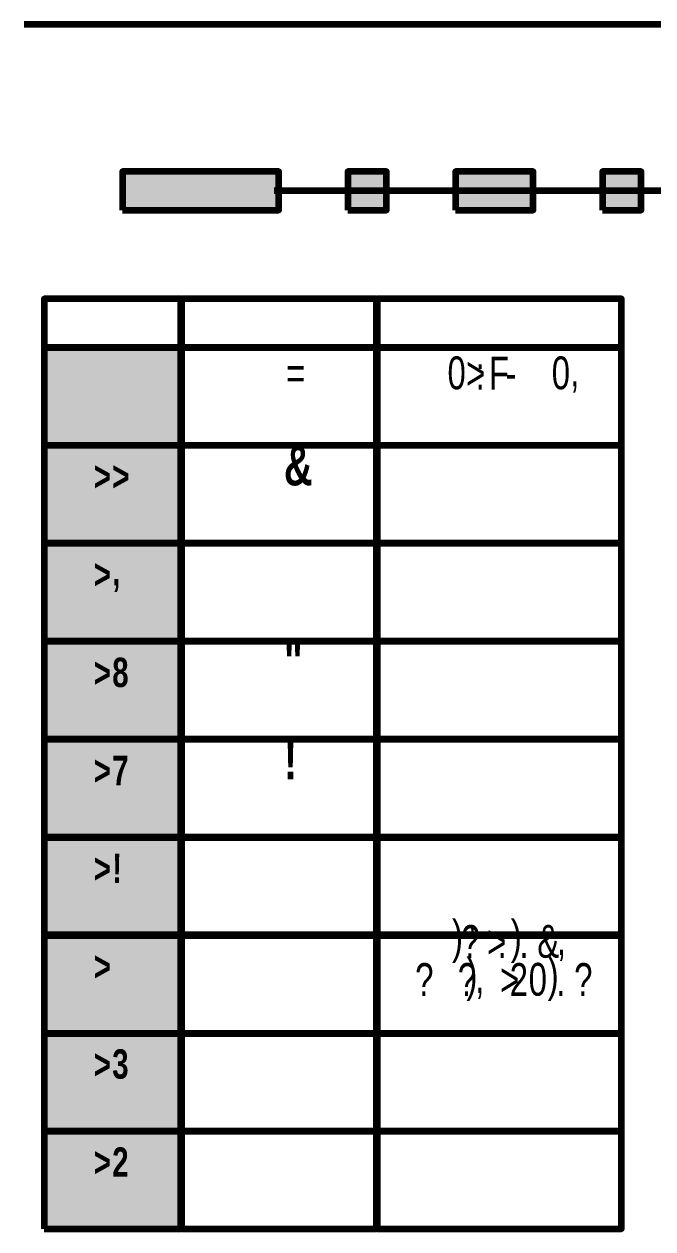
# Model space of a CAD drawing. Header units: inches. Extents: x 19 to 378, y -1 to 556.
# Drawn here: x 18.9 to 140.2, y 257.7 to 490.1 of the extents above; entities that cross this region are included whole.
import ezdxf

# ---------------------------------------------------------------- set-up
doc = ezdxf.new("R2010")
doc.units = ezdxf.units.IN
for name, color, linetype, lineweight in [('H', 7, 'CONTINUOUS', 100), ('P', 250, 'CONTINUOUS', 100), ('Text', 250, 'CONTINUOUS', 100)]:
    doc.layers.add(name, color=color, linetype=linetype, lineweight=lineweight)
doc.styles.get("Standard").update_dxf_attribs({"font": 'txt', "width": 0.75})

msp = doc.modelspace()

# ---------------------------------------------------------------- hatches: boundary and pattern name
at = {"layer": 'H', "linetype": 'CONTINUOUS'}
for points in [[(37.89, 454.22), (68, 454.22), (68, 461.67), (37.89, 461.67)], [(81.33, 454.22), (88.78, 454.22), (88.78, 461.67), (81.33, 461.67)], [(102.11, 454.22), (117.11, 454.22), (117.11, 461.67), (102.11, 461.67)], [(130.44, 454.22), (137.89, 454.22), (137.89, 461.67), (130.44, 461.67)], [(22.78, 408.89), (49.11, 408.89), (49.11, 427.67), (22.78, 427.67)], [(22.78, 390), (49.11, 390), (49.11, 408.78), (22.78, 408.78)], [(22.78, 371.11), (49.11, 371.11), (49.11, 389.89), (22.78, 389.89)], [(22.78, 352.22), (49.11, 352.22), (49.11, 371), (22.78, 371)], [(22.78, 333.33), (49.11, 333.33), (49.11, 352.11), (22.78, 352.11)], [(22.78, 314.44), (49.11, 314.44), (49.11, 333.11), (22.78, 333.11)], [(22.78, 295.44), (49.11, 295.44), (49.11, 314.22), (22.78, 314.22)], [(22.78, 276.56), (49.11, 276.56), (49.11, 295.33), (22.78, 295.33)], [(22.78, 257.67), (49.11, 257.67), (49.11, 276.44), (22.78, 276.44)]]:
    msp.add_hatch(color=0, dxfattribs=at).paths.add_polyline_path(points)

# ---------------------------------------------------------------- linework, layer by layer
at = {"layer": 'P', "color": 0, "linetype": 'CONTINUOUS'}
for points in [[(18.89, 490.11), (378, 490.11)], [(37.89, 454.22), (68, 454.22), (68, 461.67), (37.89, 461.67), (37.89, 454.22)], [(81.33, 454.22), (88.78, 454.22), (88.78, 461.67), (81.33, 461.67), (81.33, 454.22)], [(102.11, 454.22), (117.11, 454.22), (117.11, 461.67), (102.11, 461.67), (102.11, 454.22)], [(130.44, 454.22), (137.89, 454.22), (137.89, 461.67), (130.44, 461.67), (130.44, 454.22)], [(67.11, 458), (256.22, 458)], [(22.78, 427.78), (49.11, 427.78), (49.11, 437.11), (22.78, 437.11), (22.78, 427.78)], [(49.22, 427.78), (86.89, 427.78), (86.89, 437.11), (49.22, 437.11), (49.22, 427.78)], [(87, 427.78), (134.11, 427.78), (134.11, 437.11), (87, 437.11), (87, 427.78)], [(22.78, 408.89), (49.11, 408.89), (49.11, 427.67), (22.78, 427.67), (22.78, 408.89)], [(49.22, 408.89), (86.89, 408.89), (86.89, 427.67), (49.22, 427.67), (49.22, 408.89)], [(87, 408.89), (134.11, 408.89), (134.11, 427.67), (87, 427.67), (87, 408.89)], [(22.78, 390), (49.11, 390), (49.11, 408.78), (22.78, 408.78), (22.78, 390)], [(49.22, 390), (86.89, 390), (86.89, 408.78), (49.22, 408.78), (49.22, 390)], [(87, 390), (134.11, 390), (134.11, 408.78), (87, 408.78), (87, 390)], [(22.78, 371.11), (49.11, 371.11), (49.11, 389.89), (22.78, 389.89), (22.78, 371.11)], [(49.22, 371.11), (86.89, 371.11), (86.89, 389.89), (49.22, 389.89), (49.22, 371.11)], [(87, 371.11), (134.11, 371.11), (134.11, 389.89), (87, 389.89), (87, 371.11)], [(22.78, 352.22), (49.11, 352.22), (49.11, 371), (22.78, 371), (22.78, 352.22)], [(49.22, 352.22), (86.89, 352.22), (86.89, 371), (49.22, 371), (49.22, 352.22)], [(87, 352.22), (134.11, 352.22), (134.11, 371), (87, 371), (87, 352.22)], [(22.78, 333.33), (49.11, 333.33), (49.11, 352.11), (22.78, 352.11), (22.78, 333.33)], [(49.22, 333.33), (86.89, 333.33), (86.89, 352.11), (49.22, 352.11), (49.22, 333.33)], [(87, 333.33), (134.11, 333.33), (134.11, 352.11), (87, 352.11), (87, 333.33)], [(22.78, 314.44), (49.11, 314.44), (49.11, 333.11), (22.78, 333.11), (22.78, 314.44)], [(49.22, 314.44), (86.89, 314.44), (86.89, 333.11), (49.22, 333.11), (49.22, 314.44)], [(87, 314.44), (134.11, 314.44), (134.11, 333.11), (87, 333.11), (87, 314.44)], [(22.78, 295.44), (49.11, 295.44), (49.11, 314.22), (22.78, 314.22), (22.78, 295.44)], [(49.22, 295.44), (86.89, 295.44), (86.89, 314.22), (49.22, 314.22), (49.22, 295.44)], [(87, 295.44), (134.11, 295.44), (134.11, 314.22), (87, 314.22), (87, 295.44)], [(22.78, 276.56), (49.11, 276.56), (49.11, 295.33), (22.78, 295.33), (22.78, 276.56)], [(49.22, 276.56), (86.89, 276.56), (86.89, 295.33), (49.22, 295.33), (49.22, 276.56)], [(87, 276.56), (134.11, 276.56), (134.11, 295.33), (87, 295.33), (87, 276.56)], [(22.78, 257.67), (49.11, 257.67), (49.11, 276.44), (22.78, 276.44), (22.78, 257.67)], [(49.22, 257.67), (86.89, 257.67), (86.89, 276.44), (49.22, 276.44), (49.22, 257.67)], [(87, 257.67), (134.11, 257.67), (134.11, 276.44), (87, 276.44), (87, 257.67)]]:
    msp.add_lwpolyline(points, dxfattribs=at)

# ---------------------------------------------------------------- texts
at = {"layer": 'Text', "color": 0, "linetype": 'CONTINUOUS', "attachment_point": 4}
for s, insert, char_height, width in [('{\\fFutura|b1|i0|c1|p15;}', (25.44, 484.22), 6.6667, 7), ('{\\fFutura|b1|i0|c1|p15;}', (30.22, 484.22), 6.6667, 7), ('{\\fFutura|b1|i0|c1|p15;}', (34.44, 484.22), 6.6667, 7), ('{\\fFutura|b1|i0|c1|p15;}', (37.56, 484.22), 6.6667, 7), ('{\\fFutura|b1|i0|c1|p15;}', (42.22, 484.22), 6.6667, 7), ('{\\fFutura|b1|i0|c1|p15;}', (46.33, 484.22), 6.6667, 7), ('{\\fFutura|b1|i0|c1|p15;}', (49.44, 484.22), 6.6667, 7), ('{\\fFutura|b1|i0|c1|p15;}', (55, 484.22), 6.6667, 7), ('{\\fFutura|b1|i0|c1|p15;}', (61.56, 484.22), 6.6667, 7), ('{\\fFutura|b1|i0|c1|p15;}', (67.44, 484.22), 6.6667, 7), ('{\\fFutura|b1|i0|c1|p15;}', (72.11, 484.22), 6.6667, 7), ('{\\fFutura|b1|i0|c1|p15;}', (76.11, 484.22), 6.6667, 7), ('{\\fFutura|b1|i0|c1|p15;}', (80.44, 484.22), 6.6667, 7), ('{\\fFutura|b1|i0|c1|p15;}', (82.22, 484.22), 6.6667, 7), ('{\\fFutura|b1|i0|c1|p15;}', (87.44, 484.22), 6.6667, 7), ('{\\fFutura|b1|i0|c1|p15;}', (32.89, 435.44), 4.6667, 5), ('{\\fFutura|b1|i0|c1|p15;}', (35.89, 435.44), 4.6667, 5), ('{\\fFutura|b1|i0|c1|p15;}', (39.78, 435.44), 4.6667, 5), ('{\\fFutura|b1|i0|c1|p15;}', (43, 435.44), 4.6667, 5), ('{\\fFutura|b1|i0|c1|p15;}', (62.11, 435.44), 4.6667, 5), ('{\\fFutura|b1|i0|c1|p15;}', (64.67, 435.44), 4.6667, 5), ('{\\fFutura|b1|i0|c1|p15;}', (67.67, 435.44), 4.6667, 5), ('{\\fFutura|b1|i0|c1|p15;}', (71.78, 435.44), 4.6667, 5), ('{\\fFutura|b1|i0|c1|p15;}', (74.56, 435.44), 4.6667, 5), ('{\\fFutura|b1|i0|c1|p15;}', (78.44, 435.44), 4.6667, 5), ('{\\fFutura|b1|i0|c1|p15;}', (99.22, 435.44), 4.6667, 5), ('{\\fFutura|b1|i0|c1|p15;}', (102.44, 435.44), 4.6667, 5), ('{\\fFutura|b1|i0|c1|p15;}', (104.89, 435.44), 4.6667, 5), ('{\\fFutura|b1|i0|c1|p15;}', (107.44, 435.44), 4.6667, 5), ('{\\fFutura|b1|i0|c1|p15;}', (110.44, 435.44), 4.6667, 5), ('{\\fFutura|b1|i0|c1|p15;}', (113.33, 435.44), 4.6667, 5), ('{\\fFutura|b1|i0|c1|p15;}', (114.56, 435.44), 4.6667, 5), ('{\\fFutura|b1|i0|c1|p15;}', (117.22, 435.44), 4.6667, 5), ('{\\fFutura|b1|i0|c1|p15;}', (119.44, 435.44), 4.6667, 5), ('{\\fFutura|b1|i0|c1|p15;}', (120.67, 435.44), 4.6667, 5), ('{\\fFutura|b1|i0|c1|p15;}', (124.67, 435.44), 4.6667, 5), ('{\\fFutura|b0|i0|c1|p15;0}', (100.56, 422.78), 6.3333, 6.6667), ('{\\fFutura|b0|i0|c1|p15;F}', (108.56, 422.78), 6.3333, 6.6667), ('{\\fFutura|b0|i0|c1|p15;0}', (120.67, 422.78), 6.3333, 6.6667), ('{\\fFutura|b0|i0|c1|p15;=}', (69.44, 422.78), 6.3333, 6.6667), ('{\\fFutura|b0|i0|c1|p15;>}', (104.11, 422.78), 6.3333, 6.6667), ('{\\fFutura|b0|i0|c1|p15;:}', (106, 422.78), 6.3333, 6.6667), ('{\\fFutura|b1|i0|c1|p15;}', (32.11, 421.78), 5.6667, 6), ('{\\fFutura|b1|i0|c1|p15;}', (35.89, 421.78), 5.6667, 6), ('{\\fFutura|b0|i0|c1|p15;}', (95.22, 422.78), 6.3333, 6.6667), ('{\\fFutura|b0|i0|c1|p15;-}', (111.78, 422.78), 6.3333, 6.6667), ('{\\fFutura|b0|i0|c1|p15;}', (116.89, 422.78), 6.3333, 6.6667), ('{\\fFutura|b0|i0|c1|p15;,}', (124.22, 422.78), 6.3333, 6.6667), ('{\\fFutura|b1|i0|c1|p15;&}', (69, 404.89), 7.6667, 8), ('{\\fFutura|b1|i0|c1|p15;>}', (32.33, 402.89), 5.6667, 6), ('{\\fFutura|b1|i0|c1|p15;>}', (35.89, 402.89), 5.6667, 6), ('{\\fFutura|b1|i0|c1|p15;>}', (32.33, 384), 5.6667, 6), ('{\\fFutura|b1|i0|c1|p15;}', (69, 386), 7.6667, 8), ('{\\fFutura|b1|i0|c1|p15;,}', (35.89, 384), 5.6667, 6), ('{\\fFutura|b1|i0|c1|p15;"}', (69, 367.11), 7.6667, 8), ('{\\fFutura|b1|i0|c1|p15;8}', (35.89, 365), 5.6667, 6), ('{\\fFutura|b1|i0|c1|p15;>}', (32.33, 365), 5.6667, 6), ('{\\fFutura|b1|i0|c1|p15;!}', (69, 348.22), 7.6667, 8), ('{\\fFutura|b1|i0|c1|p15;7}', (35.89, 346.11), 5.6667, 6), ('{\\fFutura|b1|i0|c1|p15;>}', (32.33, 346.11), 5.6667, 6), ('{\\fFutura|b1|i0|c1|p15;>}', (32.33, 327.22), 5.6667, 6), ('{\\fFutura|b1|i0|c1|p15;!}', (35.89, 327.22), 5.6667, 6), ('{\\fFutura|b1|i0|c1|p15;}', (69, 329.33), 7.6667, 8), ('{\\fFutura|b0|i0|c1|p15;)}', (101.44, 313.11), 6.3333, 6.6667), ('{\\fFutura|b0|i0|c1|p15;?}', (103.22, 313.11), 6.3333, 6.6667), ("{\\fFutura|b0|i0|c1|p15;'}", (104.78, 313.11), 6.3333, 6.6667), ('{\\fFutura|b0|i0|c1|p15;)}', (112.78, 313.11), 6.3333, 6.6667), ('{\\fFutura|b0|i0|c1|p15;&}', (117.89, 313.11), 6.3333, 6.6667), ('{\\fFutura|b0|i0|c1|p15;>}', (108.22, 313.11), 6.3333, 6.6667), ('{\\fFutura|b0|i0|c1|p15;:}', (110.22, 313.11), 6.3333, 6.6667), ('{\\fFutura|b0|i0|c1|p15;}', (94.67, 313.11), 6.3333, 6.6667), ('{\\fFutura|b0|i0|c1|p15;,}', (121.67, 313.11), 6.3333, 6.6667), ('{\\fFutura|b0|i0|c1|p15; }', (123.11, 313.11), 6.3333, 6.6667), ('{\\fFutura|b1|i0|c1|p15;>}', (32.33, 308.33), 5.6667, 6), ('{\\fFutura|b1|i0|c1|p15;}', (66.67, 310.44), 7.6667, 8), ('{\\fFutura|b1|i0|c1|p15;}', (71.33, 310.44), 7.6667, 8), ('{\\fFutura|b0|i0|c1|p15;)}', (104.22, 305.78), 6.3333, 6.6667), ('{\\fFutura|b0|i0|c1|p15;.}', (114.44, 313.11), 6.3333, 6.6667), ('{\\fFutura|b0|i0|c1|p15;)}', (119.89, 305.78), 6.3333, 6.6667), ('{\\fFutura|b1|i0|c1|p15; }', (35.89, 308.33), 5.6667, 6), ('{\\fFutura|b0|i0|c1|p15;?}', (94.33, 305.78), 6.3333, 6.6667), ('{\\fFutura|b0|i0|c1|p15;?}', (102.56, 305.78), 6.3333, 6.6667), ('{\\fFutura|b0|i0|c1|p15;>}', (110.67, 305.78), 6.3333, 6.6667), ('{\\fFutura|b0|i0|c1|p15;2}', (112.56, 305.78), 6.3333, 6.6667), ('{\\fFutura|b0|i0|c1|p15;0}', (116.22, 305.78), 6.3333, 6.6667), ('{\\fFutura|b0|i0|c1|p15;?}', (125, 305.78), 6.3333, 6.6667), ('{\\fFutura|b0|i0|c1|p15;}', (96, 305.78), 6.3333, 6.6667), ('{\\fFutura|b0|i0|c1|p15;}', (99.67, 305.78), 6.3333, 6.6667), ('{\\fFutura|b0|i0|c1|p15; }', (107.33, 305.78), 6.3333, 6.6667), ('{\\fFutura|b0|i0|c1|p15;,}', (105.89, 305.78), 6.3333, 6.6667), ('{\\fFutura|b0|i0|c1|p15;.}', (121.56, 305.78), 6.3333, 6.6667), ('{\\fFutura|b1|i0|c1|p15;>}', (32.33, 289.44), 5.6667, 6), ('{\\fFutura|b1|i0|c1|p15;3}', (35.89, 289.44), 5.6667, 6), ('{\\fFutura|b1|i0|c1|p15;}', (69, 291.56), 7.6667, 8), ('{\\fFutura|b1|i0|c1|p15;>}', (32.33, 270.56), 5.6667, 6), ('{\\fFutura|b1|i0|c1|p15;2}', (35.89, 270.56), 5.6667, 6), ('{\\fFutura|b1|i0|c1|p15;}', (69, 272.67), 7.6667, 8)]:
    msp.add_mtext(s, dxfattribs=dict(at, insert=insert, char_height=char_height, width=width))

doc.saveas('drawing.dxf')
